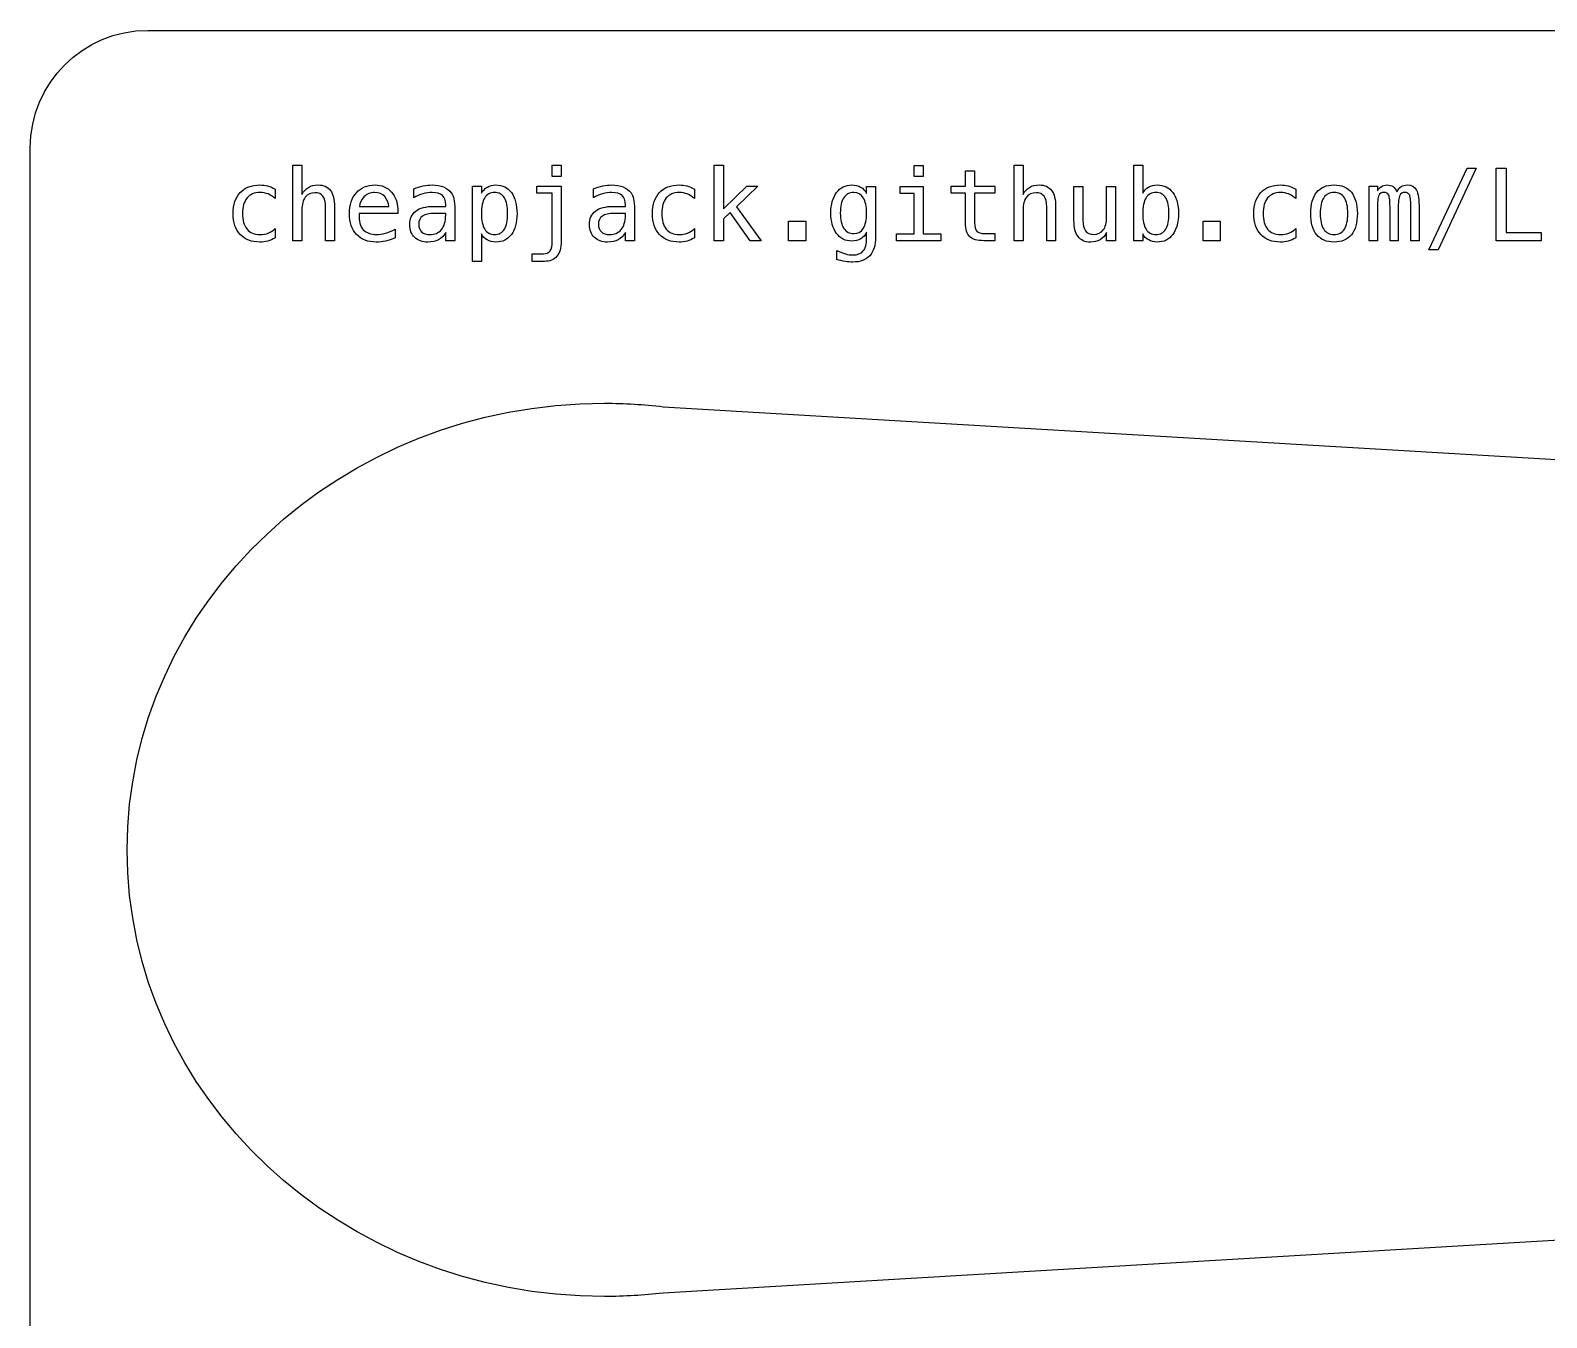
# Model space of a CAD drawing. Extents: x 0 to 200, y 0 to 90.
# Drawn here: x 0 to 64.5, y 35.3 to 90 of the extents above; entities that cross this region are included whole.
import ezdxf

# ---------------------------------------------------------------- set-up
doc = ezdxf.new("R2010")
doc.units = 0
doc.layers.get('0').update_dxf_attribs({"linetype": 'CONTINUOUS'})

msp = doc.modelspace()

# ---------------------------------------------------------------- linework, layer by layer
at = {"color": 1}
for points in [[(5.041763, 90.004304), (194.957, 90.004304)], [(0.044078, 5.042234), (0.044078, 85.006618)]]:
    msp.add_lwpolyline(points, dxfattribs=at)
at = {"color": 3}
for points in [[(11.594504, 82.367256), (11.594504, 81.059388), (11.21438, 81.059388), (11.21438, 84.274226), (11.594504, 84.274226), (11.594504, 83.026303)], [(39.822809, 81.821753), (39.822809, 83.077786), (39.205018, 83.077786), (39.205018, 83.373282), (39.822809, 83.373282), (39.822809, 84.030213), (40.202933, 84.030213), (40.202933, 84.030565)], [(40.202933, 84.030565), (40.202933, 83.373634), (41.0665, 83.373634), (41.0665, 83.078138), (40.202933, 83.078138), (40.202933, 81.822105)], [(42.264702, 82.367256), (42.264702, 81.059388), (41.884578, 81.059388), (41.884578, 84.274226), (42.264702, 84.274226), (42.264702, 83.026303)], [(47.355833, 81.350652), (47.355833, 81.059388), (46.975709, 81.059388), (46.975709, 84.274226), (47.355833, 84.274226), (47.355833, 83.078138)], [(10.456246, 83.251275), (10.456246, 82.852461)], [(16.350645, 82.888076), (16.350645, 83.268201)], [(19.228731, 81.350652), (19.228731, 80.179248), (18.846491, 80.179248), (18.846491, 83.373634), (19.228731, 83.373634), (19.228731, 83.078138)], [(22.241166, 81.018131), (22.241166, 83.078138), (21.58635, 83.078138), (21.58635, 83.373634), (22.621643, 83.373634), (22.621643, 81.018131)], [(23.992983, 82.888076), (23.992983, 83.268201)], [(28.288955, 83.251275), (28.288955, 82.852461)], [(35.611112, 83.065797), (35.611112, 83.365524), (35.991236, 83.365524), (35.991236, 81.208194), (35.991942, 81.208194)], [(44.432259, 81.935296), (44.432259, 83.36905), (44.812383, 83.36905), (44.812383, 81.935296)], [(45.81841, 82.061182), (45.81841, 83.36905), (46.20065, 83.36905), (46.20065, 81.059388), (45.81841, 81.059388), (45.81841, 81.406366)], [(53.864143, 83.251275), (53.864143, 82.852461)], [(57.3371, 82.383829), (57.3371, 81.059388), (56.991885, 81.059388), (56.991885, 83.373282), (57.3371, 83.373282), (57.3371, 83.175109)], [(17.201871, 82.520293), (17.712112, 82.520293), (17.712112, 82.580239)], [(24.844208, 82.520293), (25.354449, 82.520293), (25.354449, 82.580239)], [(12.983123, 82.493141), (12.983123, 81.059388), (12.600882, 81.059388), (12.600882, 82.493141)], [(15.672909, 82.406397), (15.672909, 82.220566), (14.026173, 82.220566), (14.026173, 82.208223)], [(14.040631, 82.516062), (15.292785, 82.518178)], [(17.357023, 82.222682), (17.230785, 82.222682)], [(17.711759, 82.138053), (17.711759, 82.222682), (17.357023, 82.222682)], [(18.094705, 82.379598), (18.094705, 81.059388), (17.712465, 81.059388), (17.712465, 81.402487)], [(24.999713, 82.222682), (24.873828, 82.222682)], [(25.354802, 82.138053), (25.354802, 82.222682), (24.999713, 82.222682)], [(25.737042, 82.379598), (25.737042, 81.059388), (25.354802, 81.059388), (25.354802, 81.402487)], [(43.653321, 82.493141), (43.653321, 81.059388), (43.271081, 81.059388), (43.271081, 82.493141)], [(58.223588, 82.384182), (58.223588, 81.059388), (57.876609, 81.059388), (57.876609, 82.383829)], [(59.111839, 82.400402), (59.111839, 81.059388), (58.764859, 81.059388), (58.764859, 82.383829)], [(10.456246, 81.571745), (10.456246, 81.177163)], [(15.567476, 81.555171), (15.567476, 81.177162)], [(28.288955, 81.571745), (28.288955, 81.177163)], [(35.611112, 81.15248), (35.611112, 81.169053), (35.611112, 81.427171)], [(40.63877, 81.363346), (41.0665, 81.363346), (41.0665, 81.059388), (40.601747, 81.059388)], [(53.864143, 81.571745), (53.864143, 81.177163)], [(34.351202, 80.263877), (34.351202, 80.63977)], [(21.911113, 80.179248), (21.386414, 80.179248), (21.386414, 80.501543), (21.869857, 80.501543)]]:
    msp.add_lwpolyline(points, dxfattribs=at)
for points in [[(22.241166, 84.274226), (22.62129, 84.274226), (22.62129, 83.7929), (22.241166, 83.7929)], [(29.131716, 84.274226), (29.524183, 84.274226), (29.524183, 82.412744), (30.522097, 83.373634), (30.984737, 83.373634), (30.073566, 82.501604), (31.127194, 81.059388), (30.66244, 81.059388), (29.806985, 82.253712), (29.523831, 81.987132), (29.523831, 81.059388), (29.131364, 81.059388), (29.131364, 84.274226)], [(37.632683, 84.264), (38.012809, 84.264), (38.012809, 83.784789), (37.632683, 83.784789)], [(61.151393, 84.144109), (61.54386, 84.144109), (59.920042, 80.666922), (59.525461, 80.666922)], [(62.39332, 84.144109), (62.812586, 84.144109), (62.812586, 81.410597), (64.302406, 81.410597), (64.302406, 81.059388), (62.39332, 81.059388)], [(37.039578, 83.365171), (38.012809, 83.365171), (38.012809, 81.354884), (38.767064, 81.354884), (38.767064, 81.059388), (36.878783, 81.059388), (36.878783, 81.354884), (37.633037, 81.354884), (37.633037, 83.069675), (37.039929, 83.069675), (37.039929, 83.365171)], [(55.492191, 83.429348)], [(55.492191, 83.107053)], [(58.163642, 83.138084)], [(12.983123, 82.493141)], [(15.672909, 82.406396)], [(18.094705, 82.379598)], [(20.344422, 82.214219)], [(25.737042, 82.379598)], [(35.611819, 82.235023)], [(43.653321, 82.493141)], [(44.432259, 81.935296)], [(48.473638, 82.214219)], [(19.228731, 81.350652)], [(32.297188, 81.89404), (33.024291, 81.89404), (33.024291, 81.059388), (32.297188, 81.059388)], [(49.928197, 81.89404), (50.655301, 81.89404), (50.655301, 81.059388), (49.928197, 81.059388)], [(22.241166, 81.018131)]]:
    msp.add_lwpolyline(points, close=True, dxfattribs=at)
at = {"color": 7}
msp.add_lwpolyline([(24.468921, 74.148737)], close=True, dxfattribs=at)
for points in [[(26.953438, 74.002047), (109.183805, 69.150699)], [(109.183805, 41.162883), (26.95306, 36.312239)]]:
    msp.add_lwpolyline(points, dxfattribs=at)
at = {"color": 1}
msp.add_open_spline([(0.044078, 85.006618), (0.044078, 87.766929), (2.281805, 90.004304), (5.041763, 90.004304)], degree=3, dxfattribs=at)
at = {"color": 3}
for points in [[(8.9696, 83.106701), (9.171298, 83.321446), (9.451279, 83.428995), (9.809541, 83.428995)], [(9.809541, 83.428995), (9.920969, 83.428995), (10.029929, 83.414539), (10.136067, 83.385623)], [(10.136067, 83.385623), (10.242206, 83.356708), (10.34905, 83.311926), (10.456246, 83.251275)], [(11.594504, 83.026303), (11.661855, 83.158536), (11.753536, 83.25868), (11.869196, 83.327088)], [(11.869196, 83.327088), (11.984855, 83.395497), (12.122024, 83.429348), (12.28035, 83.429348)], [(12.28035, 83.429348), (12.515901, 83.429348), (12.691858, 83.351772), (12.808223, 83.196971)], [(12.808223, 83.196971), (12.924588, 83.042171), (12.983123, 82.807326), (12.983123, 82.493141)], [(13.910514, 83.098589), (14.109039, 83.318977), (14.373151, 83.429347), (14.703909, 83.429347)], [(14.703909, 83.429347), (14.998699, 83.429347), (15.231076, 83.329556), (15.401392, 83.12962)], [(16.350645, 83.268201), (16.490988, 83.321799), (16.625689, 83.36235), (16.754748, 83.389149)], [(16.754748, 83.389149), (16.883807, 83.415949), (17.008635, 83.429348), (17.129583, 83.429348)], [(17.129583, 83.429348), (17.321056, 83.429348), (17.484672, 83.401138), (17.620431, 83.344719)], [(17.620431, 83.344719), (17.756189, 83.2883), (17.865854, 83.203671), (17.950131, 83.09048)], [(19.228731, 83.078138), (19.292203, 83.192387), (19.376479, 83.279485), (19.481913, 83.33943)], [(19.481913, 83.33943), (19.587346, 83.399375), (19.709, 83.429348), (19.846522, 83.429348)], [(19.846522, 83.429348), (20.12615, 83.429348), (20.345479, 83.321094), (20.504511, 83.104937)], [(23.992983, 83.268201), (24.133325, 83.321799), (24.268026, 83.36235), (24.397085, 83.389149)], [(24.397085, 83.389149), (24.526144, 83.415949), (24.650972, 83.429348), (24.77192, 83.429348)], [(24.77192, 83.429348), (24.963393, 83.429348), (25.127009, 83.401138), (25.262768, 83.344719)], [(25.262768, 83.344719), (25.398527, 83.2883), (25.508192, 83.203671), (25.592468, 83.09048)], [(26.802308, 83.106701), (27.004008, 83.321446), (27.283987, 83.428995), (27.642248, 83.428995)], [(27.642248, 83.428995), (27.753677, 83.428995), (27.862635, 83.414539), (27.968775, 83.385623)], [(27.968775, 83.385623), (28.074913, 83.356708), (28.181757, 83.311926), (28.288955, 83.251275)], [(34.334274, 83.104938), (34.495423, 83.321094), (34.710873, 83.429349), (34.980981, 83.429349)], [(34.980981, 83.429349), (35.129785, 83.429349), (35.255671, 83.399729), (35.358988, 83.340488)], [(35.358988, 83.340488), (35.462308, 83.281248), (35.546231, 83.189567), (35.611112, 83.065797)], [(42.264702, 83.026303), (42.332054, 83.158536), (42.423735, 83.25868), (42.539395, 83.327088)], [(42.539395, 83.327088), (42.655054, 83.395497), (42.792222, 83.429348), (42.950549, 83.429348)], [(42.950549, 83.429348), (43.186099, 83.429348), (43.362057, 83.351772), (43.478421, 83.196971)], [(43.478421, 83.196971), (43.594787, 83.042171), (43.653321, 82.807326), (43.653321, 82.493141)], [(47.355833, 83.078138), (47.416484, 83.190977), (47.500055, 83.277721), (47.606899, 83.338372)], [(47.606899, 83.338372), (47.713743, 83.399023), (47.83716, 83.429348), (47.977855, 83.429348)], [(47.977855, 83.429348), (48.256072, 83.429348), (48.475049, 83.322152), (48.634785, 83.108111)], [(52.377498, 83.106701), (52.579195, 83.321446), (52.859177, 83.428995), (53.217438, 83.428995)], [(53.217438, 83.428995), (53.328868, 83.428995), (53.437825, 83.414539), (53.543966, 83.385623)], [(53.543966, 83.385623), (53.650103, 83.356708), (53.756947, 83.311926), (53.864143, 83.251275)], [(54.756627, 83.117279), (54.926235, 83.325325), (55.171308, 83.429348), (55.492191, 83.429348)], [(55.492191, 83.429348), (55.813075, 83.429348), (56.0585, 83.325325), (56.228814, 83.117279)], [(57.3371, 83.175109), (57.382587, 83.257622), (57.439359, 83.320741), (57.507415, 83.364114)], [(57.507415, 83.364114), (57.575471, 83.407486), (57.653047, 83.429348), (57.739793, 83.429348)], [(57.739793, 83.429348), (57.84452, 83.429348), (57.931618, 83.405369), (58.001085, 83.357061)], [(58.001085, 83.357061), (58.070551, 83.308752), (58.125206, 83.23576), (58.163642, 83.138084)], [(58.163642, 83.138084), (58.210539, 83.23717), (58.270134, 83.310515), (58.342421, 83.358119)], [(58.342421, 83.358119), (58.414707, 83.405723), (58.501805, 83.429348), (58.603712, 83.429348)], [(58.603712, 83.429348), (58.789542, 83.429348), (58.920717, 83.357413), (58.997235, 83.213545)], [(58.997235, 83.213545), (59.073755, 83.069675), (59.111839, 82.798511), (59.111839, 82.400402)], [(8.667052, 82.214219), (8.667052, 82.594343), (8.767901, 82.891955), (8.9696, 83.106701)], [(9.259806, 82.875382), (9.131452, 82.721287), (9.067628, 82.500899), (9.067628, 82.214219)], [(9.809541, 83.106701), (9.57117, 83.106701), (9.38816, 83.029477), (9.259806, 82.875382)], [(10.153698, 83.046755), (10.052496, 83.086601), (9.937895, 83.106701), (9.809541, 83.106701)], [(10.456246, 82.852461), (10.35575, 82.942027), (10.2549, 83.006909), (10.153698, 83.046755)], [(11.738021, 82.909586), (11.642461, 82.783701), (11.594504, 82.602806), (11.594504, 82.367256)], [(12.148118, 83.09859), (11.970397, 83.09859), (11.833581, 83.035471), (11.738021, 82.909586)], [(12.491217, 82.9519), (12.418225, 83.049929), (12.303976, 83.09859), (12.148118, 83.09859)], [(12.600882, 82.493141), (12.600882, 82.701187), (12.56421, 82.853872), (12.491217, 82.9519)], [(13.612902, 82.214218), (13.612902, 82.583411), (13.711989, 82.878202), (13.910514, 83.098589)], [(14.234924, 82.925101), (14.116444, 82.8038), (14.051562, 82.667689), (14.040631, 82.516062)], [(14.687336, 83.107053), (14.503974, 83.107053), (14.353405, 83.046403), (14.234924, 82.925101)], [(15.118238, 82.932506), (15.018446, 83.048871), (14.87493, 83.107053), (14.687336, 83.107053)], [(15.292785, 82.518178), (15.276211, 82.677914), (15.218029, 82.816142), (15.118238, 82.932506)], [(15.401392, 83.12962), (15.571707, 82.929684), (15.661978, 82.688845), (15.672909, 82.406396)], [(16.737117, 83.051339), (16.604885, 83.014314), (16.476178, 82.959658), (16.350645, 82.888076)], [(17.129583, 83.107053), (17.000172, 83.107053), (16.86935, 83.088366), (16.737117, 83.051339)], [(17.571769, 82.982226), (17.479735, 83.065797), (17.331987, 83.107053), (17.129583, 83.107053)], [(17.712112, 82.580239), (17.71071, 82.764659), (17.663803, 82.898655), (17.571769, 82.982226)], [(17.950131, 83.09048), (18.002318, 83.021719), (18.039696, 82.936385), (18.061558, 82.835183)], [(18.061558, 82.835183), (18.083421, 82.733981), (18.094705, 82.582002), (18.094705, 82.379598)], [(19.37119, 82.880671), (19.276335, 82.72975), (19.228731, 82.507599), (19.228731, 82.214219)], [(19.790455, 83.107053), (19.606035, 83.107053), (19.466045, 83.031593), (19.37119, 82.880671)], [(20.204784, 82.881729), (20.111692, 83.031945), (19.973818, 83.107053), (19.790455, 83.107053)], [(20.344422, 82.214219), (20.344422, 82.509009), (20.297876, 82.731513), (20.204784, 82.881729)], [(20.504511, 83.104937), (20.663543, 82.888781), (20.743235, 82.589054), (20.743235, 82.206109)], [(24.379454, 83.051339), (24.247222, 83.014314), (24.118515, 82.959658), (23.992983, 82.888076)], [(24.77192, 83.107053), (24.642509, 83.107053), (24.511687, 83.088366), (24.379454, 83.051339)], [(25.214106, 82.982226), (25.122072, 83.065797), (24.974325, 83.107053), (24.77192, 83.107053)], [(25.354449, 82.580239), (25.353047, 82.764659), (25.30614, 82.898655), (25.214106, 82.982226)], [(25.592468, 83.09048), (25.644656, 83.021719), (25.682033, 82.936385), (25.703896, 82.835183)], [(25.703896, 82.835183), (25.725758, 82.733981), (25.737042, 82.582002), (25.737042, 82.379598)], [(26.49976, 82.214219), (26.49976, 82.594343), (26.600608, 82.891955), (26.802308, 83.106701)], [(27.092513, 82.875382), (26.964161, 82.721287), (26.900336, 82.500899), (26.900336, 82.214219)], [(27.642248, 83.106701), (27.403877, 83.106701), (27.220868, 83.029477), (27.092513, 82.875382)], [(27.986407, 83.046755), (27.885204, 83.086601), (27.770603, 83.106701), (27.642248, 83.106701)], [(28.288955, 82.852461), (28.188459, 82.942027), (28.087608, 83.006909), (27.986407, 83.046755)], [(34.092376, 82.235024), (34.092376, 82.598575), (34.173127, 82.888782), (34.334274, 83.104938)], [(34.640701, 82.884903), (34.543027, 82.736802), (34.494011, 82.520293), (34.494011, 82.235023)], [(35.066314, 83.107053), (34.880484, 83.107053), (34.738377, 83.033003), (34.640701, 82.884903)], [(35.47218, 82.884903), (35.379089, 83.033003), (35.244035, 83.107053), (35.066314, 83.107053)], [(35.611819, 82.235023), (35.611819, 82.520293), (35.565273, 82.736802), (35.47218, 82.884903)], [(42.40822, 82.909586), (42.31266, 82.783701), (42.264702, 82.602806), (42.264702, 82.367256)], [(42.818315, 83.09859), (42.640595, 83.09859), (42.503779, 83.035471), (42.40822, 82.909586)], [(43.161416, 82.9519), (43.088423, 83.049929), (42.974173, 83.09859), (42.818315, 83.09859)], [(43.271081, 82.493141), (43.271081, 82.701187), (43.234409, 82.853872), (43.161416, 82.9519)], [(47.498645, 82.880671), (47.403789, 82.72975), (47.356185, 82.507599), (47.356185, 82.214219)], [(47.917911, 83.107053), (47.733488, 83.107053), (47.5935, 83.031593), (47.498645, 82.880671)], [(48.333296, 82.881729), (48.239853, 83.031945), (48.101272, 83.107053), (47.917911, 83.107053)], [(48.473638, 82.214219), (48.473638, 82.509009), (48.426741, 82.731513), (48.333296, 82.881729)], [(48.634785, 83.108111), (48.794522, 82.894071), (48.874569, 82.598928), (48.874569, 82.222682)], [(52.07495, 82.214219), (52.07495, 82.594343), (52.175799, 82.891955), (52.377498, 83.106701)], [(52.667704, 82.875382), (52.539349, 82.721287), (52.475526, 82.500899), (52.475526, 82.214219)], [(53.217438, 83.106701), (52.979068, 83.106701), (52.796058, 83.029477), (52.667704, 82.875382)], [(53.561595, 83.046755), (53.460394, 83.086601), (53.345793, 83.106701), (53.217438, 83.106701)], [(53.864143, 82.852461), (53.763646, 82.942027), (53.662798, 83.006909), (53.561595, 83.046755)], [(54.502386, 82.214219), (54.502386, 82.608096), (54.587016, 82.909233), (54.756627, 83.117279)], [(55.054238, 82.881729), (54.955151, 82.731513), (54.905431, 82.509009), (54.905431, 82.214219)], [(55.492191, 83.107053), (55.299308, 83.107053), (55.153324, 83.031945), (55.054238, 82.881729)], [(55.932262, 82.881729), (55.833175, 83.031945), (55.686485, 83.107053), (55.492191, 83.107053)], [(56.081066, 82.214219), (56.081066, 82.509009), (56.031348, 82.731513), (55.932262, 82.881729)], [(56.228814, 83.117279), (56.399129, 82.909233), (56.484111, 82.608448), (56.484111, 82.214219)], [(57.395988, 82.983989), (57.356494, 82.89936), (57.3371, 82.699072), (57.3371, 82.383829)], [(57.605797, 83.110932), (57.505301, 83.110932), (57.43548, 83.068618), (57.395988, 82.983989)], [(57.817721, 82.995273), (57.778581, 83.072144), (57.707704, 83.110932), (57.605797, 83.110932)], [(57.876609, 82.383829), (57.876609, 82.714587), (57.856871, 82.918401), (57.817721, 82.995273)], [(58.284591, 82.984342), (58.243686, 82.899713), (58.223588, 82.699424), (58.223588, 82.384182)], [(58.510973, 83.111285), (58.400954, 83.111285), (58.325495, 83.06897), (58.284591, 82.984342)], [(58.710204, 82.992452), (58.673882, 83.071791), (58.607239, 83.111285), (58.510973, 83.111285)], [(58.764859, 82.383829), (58.764859, 82.710355), (58.746524, 82.913112), (58.710204, 82.992452)], [(8.9696, 81.321737), (8.767901, 81.536483), (8.667052, 81.834094), (8.667052, 82.214219)], [(9.067628, 82.214219), (9.067628, 81.928949), (9.132158, 81.708914), (9.260864, 81.554114)], [(13.916508, 81.322794), (13.713752, 81.538245), (13.612902, 81.835504), (13.612902, 82.214218)], [(14.026173, 82.208223), (14.015243, 81.892628), (14.07554, 81.666246), (14.207067, 81.528372)], [(16.181388, 81.733245), (16.181388, 81.990658), (16.26778, 82.186362), (16.440563, 82.320005)], [(16.440563, 82.320005), (16.613347, 82.453648), (16.867234, 82.520293), (17.201871, 82.520293)], [(16.729712, 82.105965), (16.617579, 82.028035), (16.56116, 81.912023), (16.56116, 81.757928)], [(17.230785, 82.222682), (17.008987, 82.222682), (16.841845, 82.183894), (16.729712, 82.105965)], [(17.529807, 81.535778), (17.649345, 81.681057), (17.710349, 81.881698), (17.711759, 82.138053)], [(19.228731, 82.214219), (19.228731, 81.92225), (19.276335, 81.700451), (19.37119, 81.548825)], [(20.204784, 81.546709), (20.297876, 81.696925), (20.344422, 81.919429), (20.344422, 82.214219)], [(20.743235, 82.206109), (20.743235, 81.830216), (20.66319, 81.535072), (20.503453, 81.320679)], [(23.823725, 81.733245), (23.823725, 81.990658), (23.910117, 82.186362), (24.082901, 82.320005)], [(24.082901, 82.320005), (24.255685, 82.453648), (24.509571, 82.520293), (24.844208, 82.520293)], [(24.372755, 82.105965), (24.260621, 82.028035), (24.204202, 81.912023), (24.204202, 81.757928)], [(24.873828, 82.222682), (24.65203, 82.222682), (24.484888, 82.183894), (24.372755, 82.105965)], [(25.17285, 81.535778), (25.292388, 81.681057), (25.353391, 81.881698), (25.354802, 82.138053)], [(26.802308, 81.321737), (26.600608, 81.536483), (26.49976, 81.834094), (26.49976, 82.214219)], [(26.900336, 82.214219), (26.900336, 81.928949), (26.964865, 81.708914), (27.093572, 81.554114)], [(34.334274, 81.367226), (34.173127, 81.583382), (34.092376, 81.872883), (34.092376, 82.235024)], [(34.494011, 82.235023), (34.494011, 81.949754), (34.543379, 81.73254), (34.641759, 81.583029)], [(35.472534, 81.584087), (35.565625, 81.734303), (35.611819, 81.951164), (35.611819, 82.235023)], [(44.605749, 81.231819), (44.490089, 81.386619), (44.432259, 81.621464), (44.432259, 81.935296)], [(44.812383, 81.935296), (44.812383, 81.72725), (44.849057, 81.574566), (44.922754, 81.476538)], [(45.67595, 81.518852), (45.771158, 81.644737), (45.81841, 81.825631), (45.81841, 82.061182)], [(47.356185, 82.214219), (47.356185, 81.92225), (47.403789, 81.700451), (47.498645, 81.548825)], [(48.333296, 81.546709), (48.427093, 81.696925), (48.473638, 81.919429), (48.473638, 82.214219)], [(48.874569, 82.222682), (48.874569, 81.841147), (48.79417, 81.541772), (48.63373, 81.324911)], [(52.377498, 81.321737), (52.175799, 81.536483), (52.07495, 81.834094), (52.07495, 82.214219)], [(52.475526, 82.214219), (52.475526, 81.928949), (52.540055, 81.708914), (52.668762, 81.554114)], [(54.756627, 81.310454), (54.587016, 81.517794), (54.502386, 81.818932), (54.502386, 82.214219)], [(54.905431, 82.214219), (54.905431, 81.920839), (54.955151, 81.698688), (55.054238, 81.547767)], [(55.932262, 81.547767), (56.031348, 81.698688), (56.081066, 81.920839), (56.081066, 82.214219)], [(56.484111, 82.214219), (56.484111, 81.818932), (56.399484, 81.517441), (56.229873, 81.310454)], [(9.809541, 80.999442), (9.451279, 80.999442), (9.171298, 81.106992), (8.9696, 81.321737)], [(9.260864, 81.554114), (9.38957, 81.399314), (9.57258, 81.321737), (9.809541, 81.321737)], [(9.809541, 81.321737), (9.941773, 81.321737), (10.060254, 81.342189), (10.164982, 81.382741)], [(10.164982, 81.382741), (10.26971, 81.423292), (10.366681, 81.486411), (10.456246, 81.571745)], [(14.759623, 80.999441), (14.399951, 80.999441), (14.119265, 81.107343), (13.916508, 81.322794)], [(14.207067, 81.528372), (14.338595, 81.390497), (14.524073, 81.321736), (14.763854, 81.321736)], [(14.763854, 81.321736), (14.885156, 81.321736), (15.011747, 81.34113), (15.143979, 81.379566)], [(15.143979, 81.379566), (15.276212, 81.418002), (15.41726, 81.476537), (15.567476, 81.555171)], [(16.392255, 81.199025), (16.251559, 81.331963), (16.181388, 81.510036), (16.181388, 81.733245)], [(16.56116, 81.757928), (16.56116, 81.618643), (16.603121, 81.510742), (16.687045, 81.433518)], [(16.687045, 81.433518), (16.770969, 81.356294), (16.887333, 81.317858), (17.036139, 81.317858)], [(17.036139, 81.317858), (17.245595, 81.317858), (17.410269, 81.390498), (17.529807, 81.535778)], [(17.712465, 81.402487), (17.631362, 81.264613), (17.528749, 81.163058), (17.405685, 81.097823)], [(19.477681, 81.089361), (19.372248, 81.149306), (19.289382, 81.236403), (19.228731, 81.350652)], [(19.37119, 81.548825), (19.466045, 81.397198), (19.606035, 81.321385), (19.790455, 81.321385)], [(19.790455, 81.321385), (19.973818, 81.321385), (20.111692, 81.396493), (20.204784, 81.546709)], [(20.503453, 81.320679), (20.343716, 81.106286), (20.124739, 80.999442), (19.846522, 80.999442)], [(24.034592, 81.199025), (23.893896, 81.331963), (23.823725, 81.510036), (23.823725, 81.733245)], [(24.204202, 81.757928), (24.204202, 81.618643), (24.246164, 81.510742), (24.330088, 81.433518)], [(24.330088, 81.433518), (24.414011, 81.356294), (24.530376, 81.317858), (24.679181, 81.317858)], [(24.679181, 81.317858), (24.888638, 81.317858), (25.053311, 81.390498), (25.17285, 81.535778)], [(25.354802, 81.402487), (25.273699, 81.264613), (25.171087, 81.163058), (25.048022, 81.097823)], [(27.642248, 80.999442), (27.283987, 80.999442), (27.004008, 81.106992), (26.802308, 81.321737)], [(27.093572, 81.554114), (27.222278, 81.399314), (27.405288, 81.321737), (27.642248, 81.321737)], [(27.642248, 81.321737), (27.774481, 81.321737), (27.892962, 81.342189), (27.997689, 81.382741)], [(27.997689, 81.382741), (28.102419, 81.423292), (28.199389, 81.486411), (28.288955, 81.571745)], [(34.980981, 81.042815), (34.710873, 81.042815), (34.495423, 81.15107), (34.334274, 81.367226)], [(34.641759, 81.583029), (34.740142, 81.433518), (34.883305, 81.358762), (35.070545, 81.358762)], [(35.070545, 81.358762), (35.245445, 81.358762), (35.37944, 81.43387), (35.472534, 81.584087)], [(35.611112, 81.427171), (35.550462, 81.29776), (35.467949, 81.201142), (35.363222, 81.138023)], [(39.998413, 81.230761), (39.881343, 81.34501), (39.822809, 81.542125), (39.822809, 81.821753)], [(40.202933, 81.822105), (40.202933, 81.651437), (40.235373, 81.532251), (40.299903, 81.464549)], [(40.299903, 81.464549), (40.364432, 81.396845), (40.477623, 81.363346), (40.63877, 81.363346)], [(44.922754, 81.476538), (44.996451, 81.378509), (45.110348, 81.329847), (45.264796, 81.329847)], [(45.264796, 81.329847), (45.443927, 81.329847), (45.580743, 81.392967), (45.67595, 81.518852)], [(45.81841, 81.406366), (45.751057, 81.272723), (45.659025, 81.171521), (45.542661, 81.10276)], [(47.609015, 81.089361), (47.503582, 81.149306), (47.419304, 81.236403), (47.355833, 81.350652)], [(47.498645, 81.548825), (47.5935, 81.397198), (47.733488, 81.321385), (47.917911, 81.321385)], [(47.917911, 81.321385), (48.101272, 81.321385), (48.239498, 81.396493), (48.333296, 81.546709)], [(48.63373, 81.324911), (48.473287, 81.108049), (48.253251, 80.999442), (47.973624, 80.999442)], [(53.217438, 80.999442), (52.859177, 80.999442), (52.579195, 81.106992), (52.377498, 81.321737)], [(52.668762, 81.554114), (52.797468, 81.399314), (52.980478, 81.321737), (53.217438, 81.321737)], [(53.217438, 81.321737), (53.349672, 81.321737), (53.468152, 81.342189), (53.572879, 81.382741)], [(53.572879, 81.382741), (53.677607, 81.423292), (53.774579, 81.486411), (53.864143, 81.571745)], [(55.492191, 80.999442), (55.171308, 80.999442), (54.926235, 81.103113), (54.756627, 81.310454)], [(55.054238, 81.547767), (55.153324, 81.396845), (55.299308, 81.321385), (55.492191, 81.321385)], [(55.492191, 81.321385), (55.686485, 81.321385), (55.833175, 81.396845), (55.932262, 81.547767)], [(56.229873, 81.310454), (56.060262, 81.103465), (55.814485, 80.999442), (55.492191, 80.999442)], [(10.141004, 81.043873), (10.03275, 81.014253), (9.922379, 80.999442), (9.809541, 80.999442)], [(10.456246, 81.177163), (10.354339, 81.117923), (10.249258, 81.073493), (10.141004, 81.043873)], [(15.148916, 81.043872), (15.014568, 81.014251), (14.884803, 80.999441), (14.759623, 80.999441)], [(15.567476, 81.177162), (15.422902, 81.117922), (15.283264, 81.073492), (15.148916, 81.043872)], [(16.956447, 80.999795), (16.720897, 80.999795), (16.53295, 81.066088), (16.392255, 81.199025)], [(17.405685, 81.097823), (17.282621, 81.032589), (17.132757, 80.999795), (16.956447, 80.999795)], [(19.846522, 80.999442), (19.706179, 80.999442), (19.583115, 81.029415), (19.477681, 81.089361)], [(21.869857, 80.501543), (21.993979, 80.501543), (22.086718, 80.544562), (22.148779, 80.630602)], [(22.148779, 80.630602), (22.21084, 80.716641), (22.241166, 80.846053), (22.241166, 81.018131)], [(22.621643, 81.018131), (22.621643, 80.749435), (22.559934, 80.542447), (22.43687, 80.397167)], [(24.598784, 80.999795), (24.363234, 80.999795), (24.175287, 81.066088), (24.034592, 81.199025)], [(25.048022, 81.097823), (24.924958, 81.032589), (24.775094, 80.999795), (24.598784, 80.999795)], [(27.973713, 81.043873), (27.865458, 81.014253), (27.755088, 80.999442), (27.642248, 80.999442)], [(28.288955, 81.177163), (28.187046, 81.117923), (28.081967, 81.073493), (27.973713, 81.043873)], [(34.351202, 80.63977), (34.486253, 80.576298), (34.608612, 80.529752), (34.718983, 80.499427)], [(35.363222, 81.138023), (35.258492, 81.074904), (35.131195, 81.042815), (34.980981, 81.042815)], [(35.022589, 80.453939), (35.227813, 80.453939), (35.377326, 80.509653), (35.470769, 80.621434)], [(35.470769, 80.621434), (35.564215, 80.733214), (35.611112, 80.909877), (35.611112, 81.15248)], [(35.991942, 81.208194), (35.991942, 80.861215), (35.910133, 80.598161), (35.746166, 80.41903)], [(40.601747, 81.059388), (40.316476, 81.059388), (40.115483, 81.116512), (39.998413, 81.230761)], [(45.134679, 80.999442), (44.897719, 80.999442), (44.721409, 81.077019), (44.605749, 81.231819)], [(45.542661, 81.10276), (45.426295, 81.033999), (45.290183, 80.999442), (45.134679, 80.999442)], [(47.973624, 80.999442), (47.83575, 80.999442), (47.714449, 81.029415), (47.609015, 81.089361)], [(53.5489, 81.043873), (53.440646, 81.014253), (53.330278, 80.999442), (53.217438, 80.999442)], [(53.864143, 81.177163), (53.762236, 81.117923), (53.657157, 81.073493), (53.5489, 81.043873)], [(22.43687, 80.397167), (22.313805, 80.251888), (22.1382, 80.179248), (21.911113, 80.179248)], [(34.6943, 80.179248), (34.579698, 80.198642), (34.465803, 80.226852), (34.351202, 80.263877)], [(35.022941, 80.150333), (34.918214, 80.150333), (34.808901, 80.159853), (34.6943, 80.179248)], [(34.718983, 80.499427), (34.829354, 80.469102), (34.930557, 80.453939), (35.022589, 80.453939)], [(35.746166, 80.41903), (35.582198, 80.239899), (35.341359, 80.150333), (35.022941, 80.150333)]]:
    msp.add_open_spline(points, degree=3, dxfattribs=at)
at = {"color": 7}
for points in [[(4.163739, 55.156967), (4.163739, 65.645654), (13.254661, 74.148737), (24.468921, 74.148737)], [(24.468921, 74.148737), (25.310414, 74.148737), (26.138712, 74.095139), (26.953438, 74.002047)], [(24.468921, 36.165549), (13.254661, 36.165549), (4.163739, 44.66828), (4.163739, 55.156967)], [(26.95306, 36.312239), (26.138334, 36.219148), (25.310791, 36.165549), (24.468921, 36.165549)]]:
    msp.add_open_spline(points, degree=3, dxfattribs=at)

doc.saveas('drawing.dxf')
